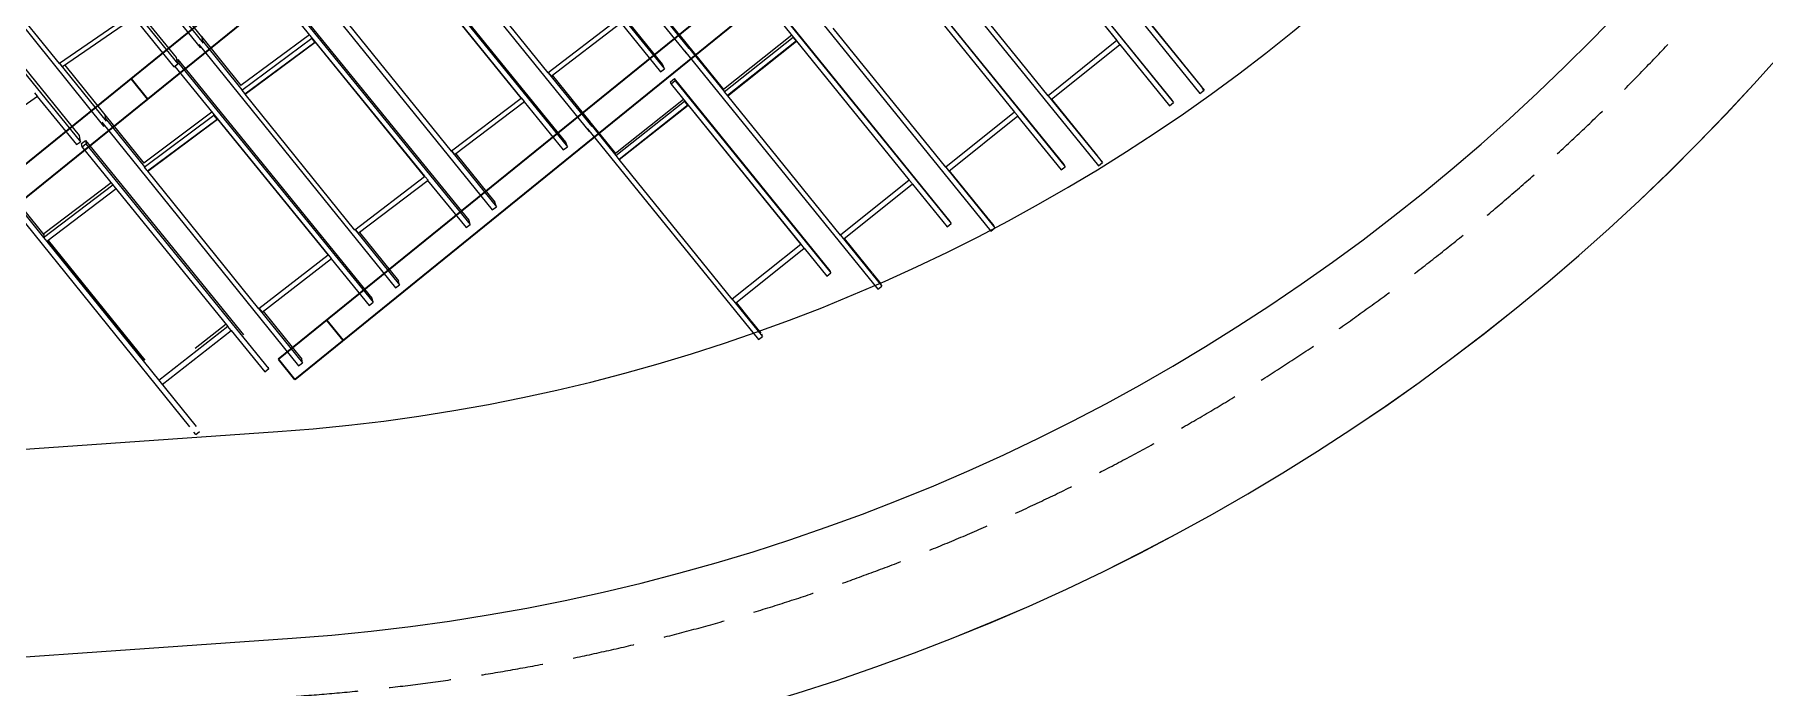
# Model space of a CAD drawing. Header units: millimetres. Extents: x 834681283 to 835686922, y 817551134 to 819407044.
# Drawn here: x 835286483 to 835303174, y 818098784 to 818105085 of the extents above; entities that cross this region are included whole.
import ezdxf
from ezdxf.xclip import XClip

# ---------------------------------------------------------------- set-up
doc = ezdxf.new("R2010")
doc.units = ezdxf.units.MM
doc.header["$LTSCALE"] = 1200
doc.header["$MEASUREMENT"] = 0
doc.header["$XCLIPFRAME"] = 0
for name, pattern in [('P01-MAGP-EVA-GREENERY$0$DOT', [0.25, 0, -0.25]), ('P01-MAGP-EVA-GREENERY$0$HIDDEN', [0.375, 0.25, -0.125]), ('P01-MAGP-P-RF$0$P01-MBDR-P-B1$0$FDA(cad v 2007)$0$HIDDENX2', [0.75, 0.5, -0.25]), ('P01-MAGP-P-RF$0$PHANTOM', [2.5, 1.25, -0.25, 0.25, -0.25, 0.25, -0.25])]:
    doc.linetypes.add(name, pattern=pattern)
doc.layers.get('Defpoints').update_dxf_attribs({"color": 15})
for name, color, linetype, lineweight in [('AR-PLANT_AR_BS_MI_', 9, 'Continuous', 25), ('P01-MAGP-EVA-GREENERY$0$AR-PLANT_AR_BS_MI_', 7, 'Continuous', 25), ('P01-MAGP-EVA-GREENERY$0$AR-STAIR_AR_BS_MI_', 7, 'Continuous', 18), ('P01-MAGP-EVA-GREENERY$0$DR-FLD', 8, 'Continuous', 25), ('P01-MAGP-P-RF$0$AR-PLANT_AR_BS_MI_', 4, 'Continuous', 25), ('P01-MAGP-P-RF$0$AR-ROOF_AR_BS_MI_', 3, 'Continuous', 18), ('P01-MAGP-P-RF$0$MMH053__', 253, 'P01-MAGP-P-RF$0$PHANTOM', 40), ('P01-MAGP-P-RF$0$P01_MS_01_N1-FloorPlan-PART2OFUPPERROOFSETTINGOUT$0$S-BEAM', 253, 'Continuous', 35), ('P01-MAGP-P-RF$0$ROOF MESH HALF TONE$0$A-GLAZ', 253, 'Continuous', 9)]:
    doc.layers.add(name, color=color, linetype=linetype, lineweight=lineweight)
doc.layers.add('P01-MAGP-EVA-GREENERY$0$SURFACE CHANNEL', color=8, linetype='Continuous')

# ---------------------------------------------------------------- blocks, each defined once
blk = doc.blocks.new('P01-MAGP-P-RF$0$ROOF MESH HALF TONE')
at = {"layer": 'P01-MAGP-P-RF$0$ROOF MESH HALF TONE$0$A-GLAZ', "lineweight": 5}
for p, q in [((60123, 12223), (61851, 9749)), ((61615, 9670), (59904, 12105)), ((59914, 12042), (61624, 9607)), ((66290, 9280), (64578, 11722)), ((64799, 11833), (66523, 9369)), ((59138, 11538), (60867, 9059)), ((64594, 11675), (66306, 9233)), ((60630, 8985), (58922, 11412)), ((58928, 11351), (60636, 8924)), ((69470, 11452), (71443, 8635)), ((69245, 11246), (70676, 9203)), ((71172, 8588), (69275, 11296)), ((69287, 11275), (71183, 8567)), ((65306, 8594), (63595, 11031)), ((63812, 11148), (65537, 8680)), ((60484, 9690), (59566, 11005)), ((63565, 10958), (64904, 9051)), ((63607, 10985), (65318, 8548)), ((68484, 10765), (70416, 8006)), ((65182, 9273), (64234, 10629)), ((68282, 10525), (69644, 8581)), ((70088, 8043), (68314, 10576)), ((68323, 10554), (70097, 8021)), ((69688, 10613), (70677, 9201)), ((61468, 10382), (61882, 9791)), ((61514, 10363), (61869, 9853)), ((62825, 10464), (64552, 7991)), ((63954, 10402), (64906, 9045)), ((62579, 10269), (63921, 8360)), ((64322, 7907), (62612, 10340)), ((62621, 10296), (64330, 7864)), ((61205, 10115), (60484, 9690)), ((60511, 9659), (61232, 10084)), ((61230, 10083), (61582, 9583)), ((67498, 10078), (69338, 7449)), ((69980, 8716), (68990, 10129)), ((61869, 9855), (62217, 9357)), ((61869, 9855), (61876, 9814)), ((64199, 8582), (63243, 9950)), ((66167, 9964), (66553, 9413)), ((66201, 9935), (66537, 9455)), ((68953, 7572), (67354, 9855)), ((68655, 9993), (69645, 8579)), ((60486, 9691), (60894, 9106)), ((60488, 9692), (60511, 9659)), ((61839, 9781), (63567, 7304)), ((61851, 9749), (61858, 9753)), ((61876, 9814), (61869, 9810)), ((61876, 9814), (62224, 9315)), ((62910, 9799), (62217, 9357)), ((62221, 9313), (62930, 9764)), ((62249, 9273), (62958, 9725)), ((62253, 9272), (62961, 9723)), ((62930, 9764), (62929, 9771)), ((62958, 9725), (62930, 9764)), ((62957, 9732), (62958, 9725)), ((62960, 9727), (62958, 9725)), ((62960, 9727), (62961, 9723)), ((62961, 9723), (63923, 8354)), ((65889, 9738), (65182, 9273)), ((65209, 9239), (65917, 9705)), ((65915, 9704), (66264, 9206)), ((67320, 9804), (68585, 7997)), ((67361, 9832), (68959, 7550)), ((60534, 9672), (60886, 9167)), ((61582, 9583), (61624, 9607)), ((61635, 9611), (61593, 9584)), ((61593, 9584), (61593, 9589)), ((61593, 9584), (62941, 7668)), ((61624, 9607), (61615, 9670)), ((61619, 9644), (61629, 9650)), ((61629, 9650), (61635, 9611)), ((63338, 7221), (61629, 9650)), ((61635, 9611), (63344, 7181)), ((66466, 9556), (66860, 8994)), ((66472, 9535), (66469, 9532)), ((66470, 9544), (66472, 9535)), ((66472, 9535), (66866, 8972)), ((59532, 8964), (60251, 9391)), ((60251, 9391), (60227, 9425)), ((60249, 9389), (60594, 8899)), ((66511, 9392), (68209, 6967)), ((66523, 9369), (66526, 9371)), ((67553, 9470), (66860, 8994)), ((66865, 8972), (67565, 9452)), ((67594, 9412), (66894, 8932)), ((66895, 8930), (67595, 9410)), ((67565, 9452), (67564, 9455)), ((67593, 9411), (67565, 9452)), ((67592, 9414), (67593, 9411)), ((67594, 9412), (67595, 9410)), ((67595, 9410), (68586, 7995)), ((68946, 8096), (67956, 9510)), ((70988, 9372), (71484, 8664)), ((62221, 9313), (62246, 9277)), ((62253, 9272), (62252, 9275)), ((63217, 7889), (62253, 9272)), ((65183, 9274), (65566, 8725)), ((65184, 9275), (65209, 9239)), ((65219, 9246), (65553, 8769)), ((66264, 9206), (66306, 9233)), ((66306, 9233), (66290, 9280)), ((70677, 9201), (69980, 8716)), ((70676, 9203), (70677, 9201)), ((70676, 9203), (70676, 9203)), ((70705, 9162), (70677, 9203)), ((71016, 9334), (71462, 8697)), ((60853, 9099), (62581, 6620)), ((60867, 9059), (60876, 9065)), ((60889, 9133), (60880, 9127)), ((60886, 9168), (61230, 8676)), ((60886, 9168), (60889, 9133)), ((60889, 9133), (61234, 8638)), ((61920, 9120), (61229, 8675)), ((61230, 8635), (61936, 9090)), ((61260, 8597), (61964, 9050)), ((61262, 8595), (61968, 9049)), ((61936, 9090), (61936, 9097)), ((61964, 9050), (61936, 9090)), ((61963, 9058), (61964, 9050)), ((61967, 9053), (61964, 9050)), ((61967, 9053), (61968, 9049)), ((61968, 9049), (62941, 7665)), ((64906, 9045), (64199, 8582)), ((64905, 9049), (64904, 9051)), ((64905, 9049), (64908, 9051)), ((64905, 9049), (64906, 9045)), ((64935, 9012), (64908, 9051)), ((66353, 9104), (66394, 9132)), ((66358, 9082), (66353, 9104)), ((66399, 9110), (66358, 9082)), ((66358, 9082), (67499, 7453)), ((66394, 9132), (66399, 9110)), ((67763, 7178), (66394, 9132)), ((66399, 9110), (67768, 7156)), ((70007, 8677), (70705, 9162)), ((70705, 9162), (71142, 8538)), ((60594, 8899), (60636, 8924)), ((60636, 8924), (60630, 8985)), ((60643, 8905), (60685, 8932)), ((60646, 8871), (60643, 8905)), ((60687, 8899), (60646, 8871)), ((60646, 8871), (61930, 7046)), ((60685, 8932), (62075, 6955)), ((60685, 8932), (60687, 8899)), ((62295, 6614), (60687, 8899)), ((64227, 8548), (64935, 9012)), ((64933, 9010), (65276, 8521)), ((65460, 8902), (65775, 8452)), ((65463, 8888), (65464, 8881)), ((65464, 8881), (65779, 8431)), ((66467, 8926), (65775, 8452)), ((65778, 8430), (66477, 8909)), ((66507, 8869), (65807, 8390)), ((65808, 8389), (66507, 8867)), ((66477, 8909), (66477, 8912)), ((66505, 8868), (66477, 8909)), ((66505, 8872), (66505, 8868)), ((66507, 8869), (66507, 8867)), ((66507, 8867), (67500, 7450)), ((66865, 8972), (66894, 8931)), ((66894, 8931), (66894, 8932)), ((66895, 8930), (66894, 8932)), ((67887, 7513), (66895, 8930)), ((65524, 8708), (67026, 6562)), ((65537, 8680), (65542, 8683)), ((69980, 8716), (70007, 8677)), ((69980, 8716), (70457, 8035)), ((71465, 8693), (71471, 8684)), ((71483, 8665), (71471, 8684)), ((59860, 8566), (60218, 8053)), ((61230, 8635), (61254, 8601)), ((61262, 8595), (61262, 8598)), ((62238, 7195), (61262, 8595)), ((64200, 8582), (64594, 8018)), ((64202, 8584), (64227, 8548)), ((64239, 8555), (64583, 8062)), ((65276, 8521), (65318, 8548)), ((65318, 8548), (65306, 8594)), ((69645, 8579), (68946, 8096)), ((68974, 8057), (69673, 8541)), ((69673, 8541), (69644, 8581)), ((69644, 8581), (69645, 8579)), ((69644, 8581), (69644, 8581)), ((69672, 8541), (70056, 7992)), ((70010, 8679), (70415, 8100)), ((71142, 8538), (71183, 8567)), ((71183, 8567), (71172, 8588)), ((71443, 8635), (71484, 8664)), ((61494, 6105), (59906, 8384)), ((59921, 8449), (60215, 8027)), ((60215, 8026), (60917, 8486)), ((60901, 8508), (60218, 8061)), ((60945, 8446), (60243, 7986)), ((63923, 8354), (63217, 7889)), ((63923, 8357), (63921, 8360)), ((63923, 8357), (63926, 8360)), ((63923, 8357), (63923, 8354)), ((63954, 8320), (63929, 8355)), ((65778, 8430), (65806, 8390)), ((65806, 8390), (65807, 8390)), ((65808, 8389), (65807, 8390)), ((66801, 6968), (65808, 8389)), ((63247, 7855), (63954, 8320)), ((63950, 8318), (64289, 7837)), ((60218, 8061), (60215, 8027)), ((60215, 8026), (60243, 7986)), ((64552, 7991), (64594, 8018)), ((64594, 8018), (64583, 8062)), ((68946, 8096), (69379, 7478)), ((68947, 8096), (68974, 8057)), ((68978, 8060), (69318, 7575)), ((70056, 7992), (70097, 8021)), ((70097, 8021), (70088, 8043)), ((70416, 8006), (70457, 8035)), ((70418, 8095), (70446, 8056)), ((70457, 8035), (70446, 8056)), ((60244, 7986), (61555, 6104)), ((60258, 7996), (61106, 6778)), ((61106, 6778), (60258, 7996)), ((63219, 7890), (63608, 7331)), ((63222, 7892), (63247, 7855)), ((63259, 7863), (63602, 7372)), ((64289, 7837), (64330, 7864)), ((64330, 7864), (64322, 7907)), ((68586, 7995), (67887, 7513)), ((67916, 7475), (68615, 7957)), ((68585, 7997), (68586, 7995)), ((68585, 7997), (68585, 7997)), ((68615, 7957), (68586, 7997)), ((68614, 7956), (68918, 7521)), ((62941, 7665), (62238, 7195)), ((62269, 7161), (62973, 7632)), ((62941, 7668), (62941, 7665)), ((62973, 7632), (62949, 7666)), ((62969, 7629), (63303, 7154)), ((67887, 7513), (68250, 6995)), ((67888, 7514), (67916, 7475)), ((68918, 7521), (68959, 7550)), ((68959, 7550), (68953, 7572)), ((69321, 7570), (69371, 7499)), ((63608, 7331), (63602, 7372)), ((67500, 7450), (66801, 6968)), ((66831, 6930), (67530, 7412)), ((67500, 7452), (67499, 7453)), ((67500, 7452), (67500, 7450)), ((67530, 7412), (67501, 7453)), ((67528, 7411), (67727, 7128)), ((67921, 7478), (68168, 7125)), ((69338, 7449), (69379, 7478)), ((69379, 7478), (69371, 7499)), ((62240, 7196), (62622, 6647)), ((62243, 7199), (62269, 7161)), ((63303, 7154), (63344, 7181)), ((63344, 7181), (63338, 7221)), ((63567, 7304), (63608, 7331)), ((67768, 7156), (67763, 7178)), ((61930, 7046), (61229, 6572)), ((61915, 7068), (61600, 6855)), ((61958, 7006), (61930, 7046)), ((62280, 7169), (62619, 6682)), ((67727, 7128), (67768, 7156)), ((68171, 7121), (68244, 7017)), ((68250, 6995), (68244, 7017)), ((61257, 6531), (61958, 7006)), ((61958, 7006), (62253, 6586)), ((66802, 6969), (67067, 6590)), ((66803, 6970), (66831, 6930)), ((66837, 6935), (66964, 6753)), ((68209, 6967), (68250, 6995)), ((62622, 6647), (62619, 6682)), ((66967, 6748), (67055, 6623)), ((62253, 6586), (62295, 6614)), ((62295, 6614), (62294, 6627)), ((62581, 6620), (62622, 6647)), ((67026, 6562), (67067, 6590)), ((67067, 6590), (67063, 6611)), ((61547, 6028), (61530, 6052)), ((61547, 6028), (61585, 6054))]:
    blk.add_line(p, q, dxfattribs=at)
blk = doc.blocks.new('P01-MAGP-P-RF')
at = {"layer": 'P01-MAGP-P-RF$0$AR-PLANT_AR_BS_MI_', "lineweight": 13}
blk.add_lwpolyline([(835319975, 818155651, 0.520567), (835304583, 818174660), (835238735, 818170057, 0.414214), (835224882, 818154122), (835228069, 818108533, 0.414214), (835244004, 818094681), (835289068, 818097831, 0.315299), (835307728, 818112941)], format="xyb", close=True, dxfattribs=at)
at = {"layer": 'P01-MAGP-P-RF$0$AR-ROOF_AR_BS_MI_', "linetype": 'P01-MAGP-P-RF$0$P01-MBDR-P-B1$0$FDA(cad v 2007)$0$HIDDENX2'}
blk.add_lwpolyline([(835319139, 818155891, 0.520567), (835304643, 818173792), (835238795, 818169189, 0.414214), (835225750, 818154183), (835228937, 818108594, 0.414214), (835243943, 818095549), (835289007, 818098699, 0.315299), (835306891, 818113181)], format="xyb", close=True, dxfattribs=at)
at = {"layer": 'P01-MAGP-P-RF$0$AR-ROOF_AR_BS_MI_'}
for points in [[(835318601, 818156045, 0.520567), (835304682, 818173234), (835238834, 818168630, 0.414214), (835226309, 818154222), (835229496, 818108633, 0.414214), (835243904, 818096107), (835288968, 818099258, 0.315299), (835306353, 818113335)], [(835316678, 818156597, 0.520567), (835304822, 818171239), (835238974, 818166635, 0.414214), (835228304, 818154361), (835231491, 818108773, 0.414214), (835243765, 818098103), (835288829, 818101253, 0.315299), (835304431, 818113886)]]:
    blk.add_lwpolyline(points, format="xyb", close=True, dxfattribs=at)
at = {"layer": 'P01-MAGP-P-RF$0$P01_MS_01_N1-FloorPlan-PART2OFUPPERROOFSETTINGOUT$0$S-BEAM'}
for p, q in [((835284151, 818102017), (835304668, 818118631)), ((835304825, 818118437), (835284308, 818101823)), ((835288836, 818101952), (835303291, 818113657)), ((835303448, 818113462), (835288993, 818101757)), ((835287415, 818104660), (835287572, 818104466)), ((835289302, 818102329), (835289460, 818102135)), ((835288836, 818101952), (835288993, 818101757))]:
    blk.add_line(p, q, dxfattribs=at)
at = {"layer": 'P01-MAGP-P-RF$0$MMH053__', "rotation": 3.998948738169357}
blk.add_blockref('P01-MAGP-P-RF$0$ROOF MESH HALF TONE', (835227061, 818090920), dxfattribs=at)
blk = doc.blocks.new('P01-MAGP-EVA-GREENERY')
at = {"layer": 'P01-MAGP-EVA-GREENERY$0$AR-PLANT_AR_BS_MI_', "linetype": 'P01-MAGP-EVA-GREENERY$0$HIDDEN'}
blk.add_lwpolyline([(835289010, 818096291), (835329561, 818098134), (835329574, 818097834), (835288733, 818095979), (835288479, 818099607), (835288779, 818099628), (835289010, 818096291)], close=True, dxfattribs=at)
at = {"layer": 'P01-MAGP-EVA-GREENERY$0$AR-STAIR_AR_BS_MI_', "ltscale": 0.15}
blk.add_line((835289658, 818099807), (835289911, 818096184), dxfattribs=at)
at = {"layer": 'P01-MAGP-EVA-GREENERY$0$DR-FLD'}
for points in [[(835306319, 818115032), (835305877, 818113482, -0.315299), (835288926, 818099756), (835287574, 818099661)], [(835306872, 818114874), (835306430, 818113324, -0.315304), (835288966, 818099182), (835287614, 818099087)], [(835306896, 818114867), (835306454, 818113317, -0.315304), (835288968, 818099157), (835287616, 818099062)], [(835307425, 818114716), (835306983, 818113166, -0.00031), (835306982, 818113165, -0.315299), (835289006, 818098609), (835287654, 818098514)]]:
    blk.add_lwpolyline(points, format="xyb", dxfattribs=at)
at = {"layer": 'P01-MAGP-EVA-GREENERY$0$DR-FLD', "linetype": 'P01-MAGP-EVA-GREENERY$0$DOT', "const_width": 750}
blk.add_lwpolyline([(835269561, 818097625), (835287628, 818098888)], dxfattribs=at)
at = {"layer": 'P01-MAGP-EVA-GREENERY$0$SURFACE CHANNEL', "linetype": 'P01-MAGP-EVA-GREENERY$0$HIDDEN'}
blk.add_line((835288974, 818099183), (835243910, 818096033), dxfattribs=at)
for radius in [19575, 19975]:
    blk.add_arc((835287609, 818118710), radius, 273.999, 343.9989, dxfattribs=at)
blk = doc.blocks.new('12027_SITE')
at = {"layer": 'Defpoints'}
blk.add_lwpolyline([(835304.58267, 818174.66028), (835238.73467, 818170.05694, 0.41421356), (835224.88222, 818154.12209), (835228.06927, 818108.53336, 0.41421356), (835244.00411, 818094.6809), (835289.06814, 818097.83127, 0.3152987), (835307.72761, 818112.94085), (835319.97543, 818155.65111, 0.52056715), (835304.58267, 818174.66028)], format="xyb", close=True, dxfattribs=at)

msp = doc.modelspace()

# ---------------------------------------------------------------- linework, layer by layer
at = {"layer": 'AR-PLANT_AR_BS_MI_', "lineweight": 13}
msp.add_lwpolyline([(835319975.4, 818155651.1, 0.5205672), (835304582.7, 818174660.3), (835238734.7, 818170056.9, 0.4142136), (835224882.2, 818154122.1), (835228069.3, 818108533.4, 0.4142136), (835244004.1, 818094680.9), (835289068.1, 818097831.3, 0.3152987), (835307727.6, 818112940.9)], format="xyb", close=True, dxfattribs=at)

# ---------------------------------------------------------------- block references
ref = msp.add_blockref('12027_SITE', (0, 0), dxfattribs=dict(xscale=1000, yscale=1000, zscale=1000))
XClip(ref).set_block_clipping_path([(835171.4179906907, 818003.0079180738), (835381.5676709538, 818241.1415228392)])
ref = msp.add_blockref('P01-MAGP-EVA-GREENERY', (0, 0))
XClip(ref).set_block_clipping_path([(835304579.1843739748, 818174710.1626656055), (835305796.1658229828, 818174873.3149367571), (835307662.0338196754, 818174689.8070785999), (835310520.3633885384, 818174065.1796945333), (835313081.8681743145, 818173026.5659970045), (835315581.7919986248, 818171259.1109881401), (835317651.2761323452, 818169000.3924677372), (835319046.8494220972, 818167007.0337247849), (835320133.4085228443, 818164236.8954862356), (835320669.2049217224, 818161588.3395450115), (835320843.1778568029, 818158211.3686239719), (835320023.4914252758, 818155637.3225638866), (835307775.6753731966, 818112927.0695824623), (835307486.5656324625, 818111403.7745717764), (835306472.3023188114, 818108849.5676202774), (835303557.4701333046, 818104111.4948183298), (835299124.0129835606, 818101088.6384549141), (835297415.7114913464, 818099718.8653644323), (835294427.9237889051, 818098869.5449544191), (835299696.7221286297, 818083540.2194343805), (835299696.7221286297, 818003007.9180737734), (835381567.6709537506, 818003007.9180737734), (835381567.6709537506, 818241141.5228391886), (835171417.9906907082, 818241141.5228391886), (835171417.9906907082, 818003007.9180737734), (835299646.7221286297, 818003007.9180737734), (835299646.7221286297, 818083531.8665624857), (835294380.619469285, 818098853.34912467), (835289071.624658823, 818097781.3911836147), (835244007.6001352072, 818094631.0239012241), (835243402.3726704121, 818094599.0591453314), (835242636.0318140984, 818094583.6296563148), (835241827.5000405312, 818094619.5304664373), (835240278.7908782959, 818094803.1013474464), (835238615.9808831215, 818095198.6516088247), (835236837.1062445641, 818095894.4355551004), (835235914.8181660175, 818096333.9795084), (835235308.0351868868, 818096662.1879467964), (835233986.3356232643, 818097536.8864938021), (835232722.9095510244, 818098548.7006295919), (835231238.5995907784, 818100145.3524557352), (835230243.8710234165, 818101523.0034087896), (835229459.3735334873, 818102997.1350084543), (835228749.5628561974, 818104567.9919320345), (835228038.0088664293, 818107442.8705242872), (835228019.3892208338, 818108529.8695997), (835224832.3401603699, 818154118.6039062738), (835224786.1936964989, 818154547.7584284544), (835224773.2807815075, 818155026.8918851614), (835224783.5408297777, 818155896.203827858), (835224816.960060358, 818156261.0471076965), (835224880.3945835829, 818156930.3651428223), (835224980.8038678169, 818157693.5020338297), (835225188.099565506, 818158657.4187650681), (835225368.2602261305, 818159369.9037799835), (835225838.1759520769, 818160711.976451993), (835226139.2108690739, 818161405.4137219191), (835226545.7954304218, 818162235.3437660933), (835227243.4511545897, 818163421.3939791918), (835227831.7674248219, 818164241.3849411011), (835228201.1016024351, 818164708.4587804079), (835228901.1138991117, 818165512.9794739485), (835229693.7146910429, 818166280.4427016973), (835231339.2155919075, 818167719.4297661781), (835233198.9440969229, 818168772.0604982376), (835234724.5905447006, 818169505.6878428459), (835236291.5872612, 818169941.2428172827), (835238731.1858590841, 818170106.8148210049)])
msp.add_blockref('P01-MAGP-P-RF', (0, 0))

doc.saveas('drawing.dxf')
